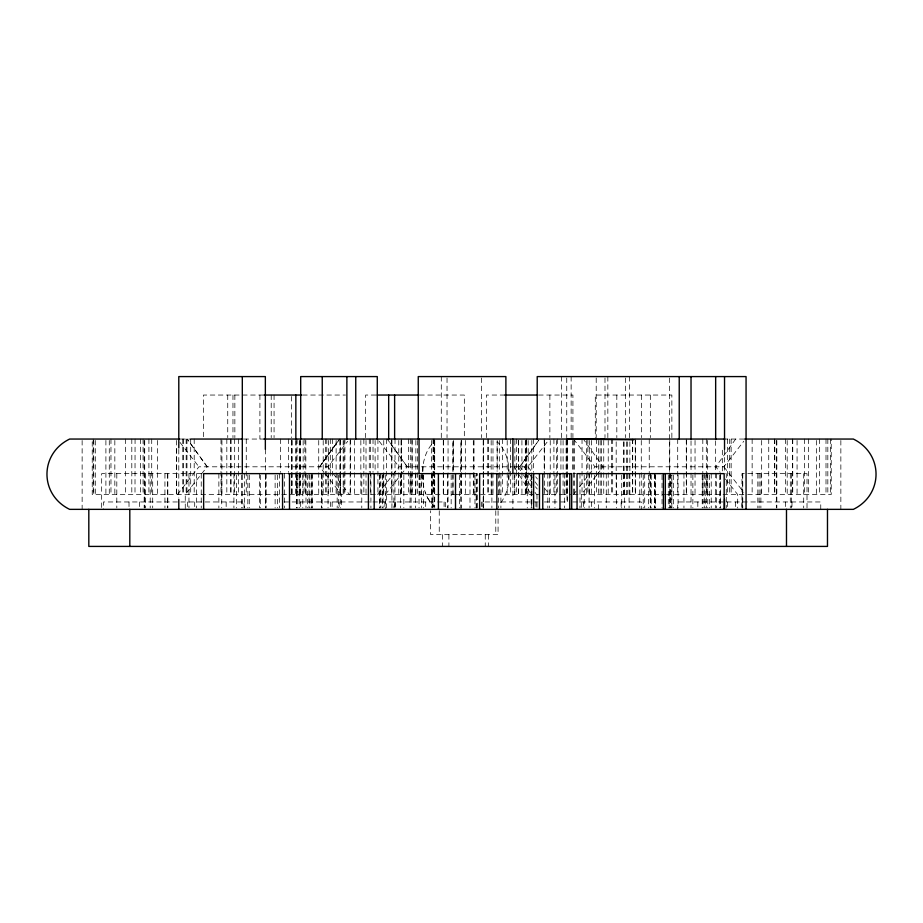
<?xml version="1.0" encoding="UTF-8"?>
<svg xmlns="http://www.w3.org/2000/svg" width="923" height="923" viewBox="0 0 923 923"><rect width="100%" height="100%" fill="white"/><g stroke="black" fill="none" stroke-linecap="round" stroke-linejoin="round"><path stroke-width="0.69" stroke-dasharray="4.62 3.46" d="M460.681 471.63L460.958 440.294M598.416 509.358L598.416 501.962M422.619 471.63C422.838 460.75 426.149 449.316 434.295 441.69L434.295 471.376M509.081 475.495C509 485.798 506.289 496.459 499.424 504.385M735.666 439.048L715.787 466.807L720.171 472.357M338.753 440.213L319.577 466.807L339.583 439.048L319.693 466.807L324.065 472.357M519.637 466.807L538.813 440.213L519.753 466.807L524.126 472.357M177.412 494.555L198.907 466.807L327.919 466.807L347.706 441.275M377.495 494.555L392.113 475.691M392.979 474.572L398.99 466.807L513.165 466.807M514.099 466.807L527.956 466.807L549.45 439.048M573.495 494.555L576.067 491.232M579.517 486.79L588.113 475.691M588.978 474.572L594.989 466.807L723.851 466.807L743.765 441.275M385.318 494.555L400.201 475.691M401.078 474.572L407.205 466.807L387.314 439.048L407.308 466.807M596.189 475.691L581.305 494.555L581.305 508.019M597.066 474.572L603.204 466.807L583.324 439.048M263.32 395.044L203.441 395.044L203.441 437.629M302.606 395.044L345.444 395.044M375.892 395.044L365.635 395.044L365.635 437.629M419.688 395.044L464.327 395.044L464.327 437.629M504.812 395.044L486.375 395.044L486.375 437.629M538.582 395.044L572.918 395.044L572.918 437.629M180.746 439.048L190.819 439.048M243.984 439.048L264.866 439.048M723.309 439.048L744.676 439.048M201.687 473.626L101.668 473.626L101.668 507.938M283.176 473.626L287.63 473.626M474.722 473.626L477.479 473.626L477.479 507.938M573.01 473.626L575.952 473.626M725.674 473.626L726.274 473.626L726.274 507.938M456.124 494.555L92.231 494.555L92.231 440.444M456.297 494.555L539.39 494.555M543.209 494.555L560.976 494.555M561.288 494.555L570.76 494.555M573.356 494.555L665.218 494.555M666.51 494.555L746.961 494.555M747.722 494.555L831.231 494.555L831.231 439.048M284.019 501.962L445.324 501.962L445.324 509.358M538.167 501.962L481.621 501.962L481.621 508.123M544.328 501.962L568.187 501.962M572.837 501.962L641.289 501.962L641.289 509.358M434.295 472.795L434.295 506.715C425.445 498.478 422.492 485.902 422.515 474.203M434.295 506.715L427.787 498.224L425.145 492.063M725.42 479.014L737.685 494.555L737.685 508.019M525.002 473.464L532.006 482.348M535.502 486.79L537.255 489.005M324.942 473.464L341.579 494.555L341.579 508.019M723.851 466.807L743.765 492.34M573.495 439.048L594.989 466.807M527.956 466.807L532.259 472.357M535.698 476.799L537.417 479.014M544.293 487.898L549.45 494.555M379.215 441.275L398.99 466.807M327.919 466.807L332.222 472.357M333.088 473.464L349.425 494.555M179.985 442.382L198.907 466.807M524.126 466.807L529.744 474.537M530.021 474.907L532.167 477.849M535.075 481.841L537.601 485.313M207.248 466.807L187.242 439.048L207.144 466.807L185.258 494.555L185.258 509.358M518.103 466.807L522.787 473.903M523.456 474.907L532.04 487.875M534.994 492.328L536.471 494.555M514.238 466.807L518.691 474.041M519.326 475.08L531.313 494.555M509.138 474.203C509.173 462.458 506.023 449.882 497.093 441.69L497.093 471.376M460.981 509.358L460.681 474.203M840.853 440.49L840.853 509.358M830.573 439.048L830.573 494.555M827.827 439.048L827.827 494.555M826.004 439.048L826.004 494.555M820.755 509.358L820.755 501.962L677.701 501.962L677.701 509.358M819.659 439.048L819.659 494.555M816.578 440.444L816.578 494.555M808.606 439.048L808.606 494.555M807.014 507.938L807.014 473.626L741.977 473.626L741.977 507.938M804.464 439.048L804.464 494.555M803.702 473.626L803.702 507.938M797.068 440.444L797.068 494.555M792.753 439.048L792.753 494.555M792.407 439.048L792.407 494.555M791.98 501.962L791.98 509.358M791.553 473.626L791.553 507.938M790.307 473.626L790.307 507.938M787.192 440.444L787.192 494.555M785.635 439.048L785.635 494.555M785.404 501.962L785.404 509.358M776.831 440.49L776.831 507.927M776.324 440.49L776.324 507.927M774.789 439.048L774.789 494.555M774.409 439.048L774.409 494.555M768.744 439.048L768.744 494.555M761.671 440.444L761.671 494.555M760.887 473.626L760.887 507.938M759.121 473.626L759.121 507.938M757.829 473.626L757.829 507.938M752.141 439.048L752.141 494.555M742.773 473.626L742.773 507.938M742.369 473.626L742.369 507.938M742.046 501.962L742.046 508.123M735.527 501.962L735.527 508.123M731.143 439.048L731.143 494.555M729.689 439.048L729.689 494.555M727.624 501.962L727.624 509.358M727.359 439.048L727.359 494.555M724.532 449.397L724.532 472.241M722.328 450.159L722.328 472.357M720.563 475.057L720.563 507.938M720.413 473.626L720.413 507.938M719.721 475.057L719.721 507.938M716.421 473.626L716.421 507.938M715.66 440.825L715.66 507.938M711.229 473.626L711.229 507.938M709.614 475.057L709.614 507.938M707.768 475.057L707.768 507.938M707.641 440.444L707.641 494.555M706.603 473.626L706.603 507.938M706.314 439.048L706.314 494.555M705.184 475.057L705.184 507.938M704.261 473.626L704.261 507.938M703.014 475.057L703.014 507.938M702.807 439.048L702.807 494.555M702.207 475.057L702.207 507.938M697.823 501.962L697.823 509.358M695.042 440.444L695.042 494.555M692.873 475.057L692.873 507.938M691.027 440.825L691.027 507.938M686.585 440.444L686.574 494.555M686.274 439.048L686.274 494.555M683.943 473.626L683.943 507.938M678.059 475.057L678.059 507.938M677.713 439.048L677.713 494.555M673.594 475.057L673.594 507.938M671.863 437.629L671.863 395.044L595.289 395.044L595.289 437.629M670.536 473.626L670.536 507.938M670.34 473.626L670.34 507.938M669.752 440.444L669.74 507.938M669.487 378.003L669.487 507.938M668.287 475.057L668.287 507.938M662.045 475.057L662.045 507.938M655.48 475.057L655.48 507.938M655.076 473.626L655.076 507.938M654.719 473.626L654.719 507.938M654.684 473.626L654.684 507.938M651.177 475.057L651.177 507.938M650.715 473.626L650.715 507.938M650.334 395.044L650.334 437.629M650.265 473.626L650.265 507.938M649.238 439.048L649.238 494.555M648.592 475.057L648.592 507.938M644.704 473.626L644.704 507.938M643.216 475.057L643.216 507.938M641.462 395.044L641.462 437.629M641.277 440.444L641.277 494.555M639.743 473.626L639.743 507.938M635.509 440.444L635.509 494.555M635.243 439.048L635.243 494.555M632.716 439.048L632.716 494.555M632.417 439.048L632.417 494.555M629.878 441.829L629.878 494.555M629.624 376.584L629.624 437.629M629.082 473.626L629.082 507.938M627.663 441.829L627.663 494.555M626.521 441.829L626.521 494.555M625.436 378.003L625.436 437.629M624.617 473.626L624.617 507.938M623.948 441.829L623.948 494.555M623.798 441.829L623.798 494.555M621.721 475.057L621.721 507.938M621.167 501.962L621.167 509.358M616.818 395.044L616.818 437.629M616.564 475.057L616.564 507.938M616.183 441.829L616.183 494.555M612.676 439.048L612.676 494.555M611.349 439.048L611.349 494.555M608.222 440.444L608.222 494.555M607.842 376.584L607.842 437.629M606.273 473.626L606.273 507.938M604.992 378.003L604.992 437.629M603.746 440.444L603.746 494.555M601.565 440.444L601.565 494.555M600.169 440.444L600.169 494.555M598.416 440.444L598.416 494.555M596.65 439.048L596.65 494.555M596.2 378.003L596.2 437.629M594.539 475.057L594.539 507.938M591.631 440.444L591.631 494.555M591.366 501.962L591.366 508.123M589.301 440.444L589.301 494.555M589.07 473.626L589.07 507.938M587.847 439.048L587.847 494.555M586.647 440.444L586.647 494.555M584.213 475.057L584.213 507.938M583.463 501.962L583.463 509.358M582.032 439.048L582.032 494.555M579.979 473.626L579.979 507.938M574.348 440.444L574.348 494.555M573.668 440.444L573.668 494.555M572.398 440.444L572.398 472.357M571.141 376.584L571.141 437.629M567.287 440.479L567.287 501.962M567.045 439.048L567.045 501.962M566.849 440.444L566.849 494.555M566.745 378.003L566.745 437.629M566.099 440.444L566.099 494.555M564.368 473.626L564.368 507.938M563.088 440.444L563.088 494.555M561.507 376.584L561.507 437.629M560.93 440.444L560.93 472.357M557.319 439.048L557.319 494.555M556.477 440.444L556.477 494.555M554.954 475.057L554.954 507.938M553.915 439.048L553.915 494.555M550.246 440.444L550.246 494.555M549.877 395.044L549.877 437.629M549.473 473.626L549.473 507.938M547.824 473.626L547.824 507.938M544.582 440.444L544.582 494.555M544.201 439.048L544.201 472.357M536.99 494.555L536.99 509.358M535.928 501.962L535.928 509.358M533.356 439.048L533.356 472.357M531.856 475.057L531.856 507.938M531.798 440.444L531.798 494.555M531.556 501.962L531.556 508.123M531.163 475.057L531.163 507.938M528.175 440.479L528.175 494.555M527.264 475.057L527.264 507.938M526.583 439.048L526.583 494.555M526.237 440.444L526.237 494.555M525.902 440.444L525.902 494.555M525.302 440.479L525.302 494.555M521.922 440.444L521.922 494.555M518.553 440.444L518.553 494.555M518.403 440.444L518.403 494.555M516.661 439.048L516.661 494.555M514.872 440.444L514.872 494.555M514.526 475.137L514.526 494.555M512.888 474.93L512.888 509.358M510.384 439.048L510.384 494.555M508.677 466.565L508.677 481.852M507.2 440.444L507.2 494.555M502.412 439.048L502.412 494.555M500.901 473.626L500.901 507.938M499.331 440.444L499.331 494.555M498.443 473.626L498.443 507.938M498.074 510.765L498.074 534.659L430.66 534.659L430.66 510.765M497.209 440.49L497.209 472.057M495.789 510.765L495.789 534.659M492.986 440.444L492.986 494.555M491.89 473.626L491.89 507.938M491.163 440.444L491.163 494.555M488.417 439.048L488.417 494.555M488.417 534.659L488.417 546.416M487.759 439.048L487.759 494.555M485.256 534.659L485.256 546.416M483.675 439.048L483.594 507.938M483.467 440.444L483.433 507.938M483.191 440.49L483.191 507.927M482.867 501.962L482.867 509.358M481.587 378.003L481.587 437.629M474.987 475.057L474.987 507.938M474.018 440.444L474.018 494.555M473.314 440.444L473.314 494.555M469.992 473.626L469.992 507.938M465.33 440.444L465.33 494.555M461.615 440.444L461.615 494.555M461.142 440.49L461.142 507.927M459.55 475.057L459.55 507.938M453.643 440.444L453.643 472.357M451.162 475.057L451.162 507.938M448.901 534.659L448.901 546.416M448.059 440.49L448.059 507.927M447.413 473.626L447.413 507.938M447.032 378.003L447.032 437.629M444.09 501.962L444.09 509.358M443.478 440.444L443.478 494.555M443.271 440.444L443.271 494.555M442.579 534.659L442.579 546.416M441.298 376.584L441.286 437.629M439.244 510.765L439.244 534.659M434.721 440.49L434.721 507.927M434.606 439.048L434.606 494.555M433.625 439.048L433.625 494.555M433.049 439.048L433.049 507.938M432.287 473.626L432.287 507.938M431.837 473.626L431.837 507.938M431.526 440.444L431.526 494.555M425.688 501.962L425.688 509.358M423.519 475.057L423.519 507.938M422.953 466.565L422.953 481.852M421.534 473.626L421.534 507.938M420.923 475.137L420.923 494.555M419.746 475.137L419.746 494.555M419.042 474.93L419.042 507.927M417.542 440.444L417.542 494.555M415.858 440.444L415.858 494.555M415.581 473.626L415.581 507.938M412.085 440.444L412.085 494.555L411.993 439.048M411.116 473.626L411.116 507.938M410.297 439.048L410.297 494.555M410.066 473.626L410.066 507.938M408.393 439.048L408.543 494.555M403.847 475.057L403.847 507.938M401.643 440.444L401.643 494.555M401.459 439.048L401.459 494.555M401.044 440.444L401.044 494.555M400.455 473.626L400.455 507.938M398.771 440.444L398.771 494.555M395.39 501.962L395.39 508.123M395.032 439.048L394.94 507.938M394.744 501.962L394.744 508.123M393.89 473.626L393.89 507.938M391.825 439.048L391.94 507.938M391.756 440.444L391.756 494.555M386.379 439.048L386.368 507.938M385.283 475.057L385.318 509.358M384.891 501.962L384.891 509.358M383.749 440.444L383.749 494.555M383.068 473.626L383.068 507.938M382.514 475.057L382.514 507.938M380.853 473.626L380.853 507.938M379.964 473.626L379.964 507.938M379.526 475.057L379.526 507.938M377.922 439.048L377.922 494.555M375.119 440.444L375.119 472.357M373.03 439.048L373.03 472.357M370.908 473.626L370.908 507.938M370.469 439.048L370.469 494.555M369.281 439.048L369.281 472.357M366.016 440.444L366.016 494.555M363.858 439.048L363.858 494.555M361.781 473.626L361.781 507.938M360.847 440.444L360.847 494.555M354.559 440.444L354.559 494.555M350.417 439.048L350.417 494.555M350.163 440.444L350.163 494.555M344.914 439.048L344.914 494.555M344.048 440.444L344.048 494.555M343.171 440.444L343.171 494.555M340.656 439.048L340.656 494.555M340.299 440.444L340.299 494.555M340.241 475.057L340.241 507.938M339.86 440.444L339.86 494.555M339.145 501.962L339.145 509.358M338.476 475.057L338.476 507.938M337.183 473.626L337.183 507.938M336.122 440.444L336.122 494.555M332.638 439.048L332.638 494.555M332.142 501.962L332.142 509.358M330.296 439.048L330.296 494.555M330.411 501.962L330.411 508.123M328.53 440.444L328.53 494.555M328.046 475.057L328.046 507.938M326.777 439.048L326.777 494.555M325.381 439.048L325.381 494.555M323.2 440.444L323.2 494.555M322.127 475.057L322.127 507.938M321.735 473.626L321.735 507.938M321.331 473.626L321.331 507.938M318.735 440.444L318.735 494.555M312.355 473.626L312.355 507.938M311.87 475.057L311.87 507.938M311.593 473.626L311.593 507.938M309.897 475.057L309.897 507.938M309.009 473.626L309.009 507.938M307.601 475.057L307.601 507.938M305.986 473.626L305.986 507.938M305.825 440.444L305.825 494.555M304.913 439.048L304.913 494.555M303.159 440.444L303.159 494.555M302.813 475.057L302.813 507.938M300.679 501.962L300.679 509.358M300.436 440.444L300.436 494.555M299.998 440.444L299.998 494.555M299.721 475.057L299.721 507.938M299.283 440.444L299.283 494.555M297.864 475.057L297.864 507.938M297.079 439.048L297.079 494.555M296.86 475.057L296.86 507.938M296.341 475.057L296.341 507.938M296.237 440.479L296.237 494.555M295.729 440.479L295.729 494.555M292.164 440.444L292.164 494.555M291.656 396.463L291.656 437.629M291.714 440.444L291.714 494.555M291.437 440.444L291.437 494.555M288.495 439.048L288.495 472.357M284.469 473.626L284.469 507.938M280.569 439.048L280.569 472.357M279.588 473.626L279.588 507.938M277.419 475.057L277.419 507.938M275.123 475.057L275.123 507.938M274.062 395.044L274.062 437.629M271.212 395.044L271.212 437.629M266.193 473.626L266.193 507.938M265.593 475.057L265.593 507.938M265.351 449.397L265.351 507.938M260.321 475.057L260.321 507.938M259.905 395.044L259.905 439.048M259.628 473.626L259.628 507.938M249.291 475.057L249.291 507.938M247.837 475.057L247.837 507.938M246.256 439.048L246.256 494.555M244.503 473.626L244.503 507.938M244.03 508.123L244.03 501.962L103.468 501.962L103.468 509.358M242.311 475.091L242.311 507.938M241.607 475.057L241.607 507.938M238.342 439.048L238.342 494.555M236.45 475.057L236.45 507.938M234.857 395.044L234.857 437.629M234.673 439.048L234.673 494.555M233.911 473.626L233.911 507.938M232.965 395.044L232.965 437.629M231.108 439.048L231.108 494.555M230.588 439.048L230.588 494.555M227.739 395.044L227.739 437.629M226.827 439.048L226.827 494.555M226.158 501.962L226.158 509.358M221.924 440.444L221.924 494.555M221.739 475.057L221.739 507.938M221.001 439.048L221.001 494.555M218.866 473.626L218.866 507.938M201.237 473.626L201.237 507.938M196.645 473.626L196.645 507.938M194.695 501.962L194.695 509.358M194.199 439.048L194.199 494.555M190.703 439.048L190.703 494.555M188.961 473.626L188.961 507.938M187.681 501.962L187.681 508.123M186.965 439.048L186.965 494.555M186.169 439.048L186.169 494.555M183.654 439.048L183.654 494.555M182.777 439.048L182.777 494.555M178.797 449.397L178.797 497.935M176.674 448.763L176.674 494.555M176.42 440.444L176.42 494.555M167.836 473.626L167.836 507.938M167.513 473.626L167.513 507.938M164.94 473.626L164.94 507.938M157.556 440.444L157.556 494.555M152.699 473.626L152.699 507.938M151.718 439.048L151.718 494.555M150.207 473.626L150.207 507.938M148.915 439.048L148.915 494.555M145.615 473.626L145.615 507.938M144.715 440.49L144.715 507.927M144.173 440.49L144.173 507.927M143.077 439.048L143.077 494.555M140.458 439.048L140.458 494.555M139.615 501.962L139.615 508.123M135.07 439.048L135 494.555M131.804 439.048L131.804 494.555M129.012 501.962L129.012 509.358M125.378 439.048L125.378 494.555M116.806 473.626L116.806 507.938M114.833 440.444L114.833 494.555M110.968 439.048L110.968 494.555M109.283 440.444L109.283 494.555M105.903 440.444L105.903 494.555M95.3 440.444L95.3 494.555M93.788 440.444L93.788 494.555M93.2 439.048L93.2 494.555M82.135 440.49L82.135 509.358M671.829 507.938L671.829 475.057L671.759 507.938M476.268 507.938L476.268 473.626L476.233 507.938M452.997 494.555L452.997 440.444L452.928 494.555"/><path stroke-width="1.38" d="M601.323 439.048L604.357 439.048M264.036 395.044L301.567 395.044M377.149 395.044L418.777 395.044M504.719 395.044L537.451 395.044M179.893 439.048L69.629 439.048C39.412 453.804 39.412 494.613 69.629 509.358L853.36 509.358C883.588 494.613 883.588 453.804 853.36 439.048L744.676 439.048M191.096 439.048L242.887 439.048M263.863 439.048L724.867 439.048M288.241 473.626L474.63 473.626M567.045 439.048L633.732 439.798M827.481 509.358L827.481 546.416L88.816 546.416L88.816 509.358M786.488 509.358L786.488 546.416M746.061 509.358L746.061 376.584L537.209 376.584L537.209 439.048M724.532 376.584L724.532 449.397M724.532 499.366L724.532 509.358M724.163 509.358L724.163 473.626L577.06 473.626L577.06 509.358M715.66 376.584L715.66 439.406M691.027 376.584L691.027 439.406M679.224 376.584L679.224 439.048M665.333 473.626L665.333 509.358M663.406 473.626L663.406 509.358M571.695 509.358L571.695 473.626L479.648 473.626L479.648 509.358M569.768 473.626L569.768 509.358M559.961 473.626L559.961 509.358M542.77 473.626L542.77 509.358M539.47 473.626L539.47 509.358M533.621 473.626L533.621 509.358M512.888 439.048L512.888 473.487M505.885 439.048L505.885 376.584L418.257 376.584L418.257 439.048M496.851 473.626L496.851 509.358M455.501 473.626L455.501 509.358M438.402 473.626L438.402 509.358M419.042 439.048L419.042 473.487M394.617 395.044L394.617 439.048M388.675 395.044L388.675 439.048M377.276 439.048L377.276 376.584L300.702 376.584L300.702 439.048M374.196 473.626L374.196 509.358M368.427 473.626L368.427 509.358M355.747 376.584L355.747 439.048M346.875 376.584L346.875 439.048M322.242 376.584L322.242 439.048M295.845 395.044L295.845 439.048M289.499 473.626L289.499 509.358M282.565 509.358L282.565 473.626L203.637 473.626L203.637 509.358M265.351 449.397L265.351 376.584L178.797 376.584L178.797 447.967M242.311 376.584L242.311 473.672M178.797 499.366L178.797 509.358M129.808 509.358L129.808 546.416"/></g></svg>
